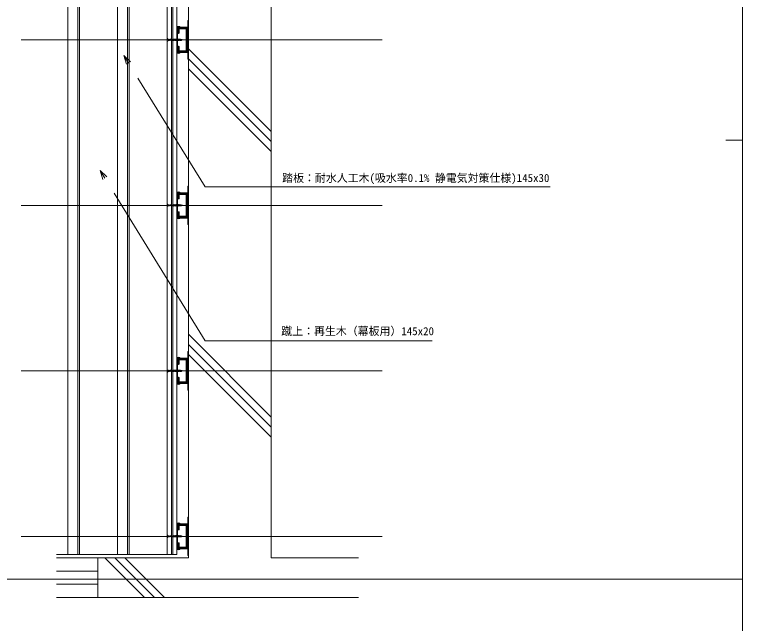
# Model space of a CAD drawing. Units: millimetres, scale not verified. Extents: x -4603 to 4686, y -14667 to 14758.
# Drawn here: x 1309 to 3509, y -5940 to -4100 of the extents above; entities that cross this region are included whole.
import ezdxf
from ezdxf.enums import TextEntityAlignment as Align

# ---------------------------------------------------------------- set-up
doc = ezdxf.new("R2010")
doc.units = ezdxf.units.MM
doc.header["$LTSCALE"] = 6.6
doc.linetypes.add('DASHED1', pattern=[1.8, 1.2, -0.6])
for name, color, linetype, lineweight in [('0-0_A-E01-仕上太線', 4, 'Continuous', 9), ('0-2_ｱﾙﾐ', 4, 'DASHED1', 9), ('0-4_0', 7, 'Continuous', 9), ('0-5_A-B03-文字_書込_小', 7, 'Continuous', 9), ('0-6_A-D09-金物_鋼材', 1, 'Continuous', 9), ('0-D_A-C02-ハッチング', 134, 'Continuous', 9), ('0-E_SUNPO_s', 4, 'Continuous', 9), ('1-1_0-A08-芯_他', 4, 'Continuous', 9), ('1-2_A-C06-見え掛り_中線', 6, 'Continuous', 9), ('1-3_A-C05-見え掛り_細線', 1, 'Continuous', 9), ('1-4_A-E02-仕上中線', 6, 'Continuous', 9), ('1-5_A-C01-補助線(非印刷)', 4, 'Continuous', 9), ('1-B_0-A01-枠A', 4, 'Continuous', 9)]:
    doc.layers.add(name, color=color, linetype=linetype, lineweight=lineweight)
doc.styles.add('ＭＳ ゴシック', font='')
doc.styles.get('ＭＳ ゴシック').set_extended_font_data('MS Gothic')

# ---------------------------------------------------------------- blocks, each defined once
blk = doc.blocks.new('A1 waku')
at = {"layer": '1-5_A-C01-補助線(非印刷)'}
for p, q in [((41058.33, 22150), (40808.33, 22150)), ((991.67, 15516.67), (41058.33, 15516.67)), ((41058.33, 15516.67), (40808.33, 15516.67))]:
    blk.add_line(p, q, dxfattribs=at)
at = {"layer": '1-B_0-A01-枠A'}
blk.add_line((41058.33, 916.67), (41058.33, 28783.33), dxfattribs=at)
blk = doc.blocks.new('AC-1-a')
at = {"layer": '0-4_0'}
for p, q in [((-1912.5, 1675), (-1959, 1675)), ((-1912.5, 1325), (-1959, 1325)), ((-1912.5, 1325), (-1912.5, 1675)), ((-1912.5, 1560), (-1877.5, 1560)), ((-1912.5, 1500), (-1762.5, 1500)), ((-1912.5, 1440), (-1902.7, 1440)), ((-1904.5, 1500), (-1886.8, 1412.5)), ((-1902.7, 1440), (-1904.5, 1500)), ((-1871, 1440), (-1904.5, 1500)), ((-1886.8, 1412.5), (-1902.7, 1440)), ((-1886.8, 1412.5), (-1871, 1440)), ((-1877.5, 1560), (-1861.6, 1587.5)), ((-1842.2, 1440), (-1877.5, 1560)), ((-1871, 1440), (-1851.1, 1440)), ((-1814.1, 1586.1), (-1865.2, 1686.3)), ((-1826.3, 1412.5), (-1861.6, 1587.5)), ((-1845.7, 1560), (-1861.6, 1587.5)), ((-1851.1, 1440), (-1842.2, 1440)), ((-1810.5, 1440), (-1845.7, 1560)), ((-1806.9, 1560), (-1845.7, 1560)), ((-1826.3, 1412.5), (-1842.2, 1440)), ((-1826.3, 1412.5), (-1810.5, 1440)), ((-1810.5, 1440), (-1771.7, 1440)), ((-1806.9, 1560), (-1791.1, 1587.5)), ((-1771.7, 1440), (-1806.9, 1560)), ((-1755.8, 1412.5), (-1791.1, 1587.5)), ((-1791.1, 1587.5), (-1775.2, 1560)), ((-1739.9, 1440), (-1775.2, 1560)), ((-1736.4, 1560), (-1775.2, 1560)), ((-1755.8, 1412.5), (-1771.7, 1440)), ((-1755.8, 1412.5), (-1739.9, 1440)), ((-1739.9, 1440), (-1701.1, 1440)), ((-1736.4, 1560), (-1720.5, 1587.5)), ((-1701.1, 1440), (-1736.4, 1560)), ((-1685.2, 1412.5), (-1720.5, 1587.5)), ((-1720.5, 1587.5), (-1704.6, 1560)), ((-1669.4, 1440), (-1704.6, 1560)), ((-1665.8, 1560), (-1704.6, 1560)), ((-1685.2, 1412.5), (-1701.1, 1440)), ((-1685.2, 1412.5), (-1669.4, 1440)), ((-1669.4, 1440), (-1630.6, 1440)), ((-1665.8, 1560), (-1650, 1587.5)), ((-1630.6, 1440), (-1665.8, 1560)), ((-1650, 1587.5), (-1634.1, 1560)), ((-1614.7, 1412.5), (-1650, 1587.5)), ((-1634.1, 1560), (-1595.3, 1560)), ((-1598.8, 1440), (-1634.1, 1560)), ((-1614.7, 1412.5), (-1630.6, 1440)), ((-1614.7, 1412.5), (-1598.8, 1440)), ((-1598.8, 1440), (-1560, 1440)), ((-1595.3, 1560), (-1579.4, 1587.5)), ((-1560, 1440), (-1595.3, 1560)), ((-1544.1, 1412.5), (-1579.4, 1587.5)), ((-1579.4, 1587.5), (-1563.5, 1560)), ((-1563.5, 1560), (-1524.7, 1560)), ((-1528.2, 1440), (-1563.5, 1560)), ((-1544.1, 1412.5), (-1560, 1440)), ((-1544.1, 1412.5), (-1528.2, 1440)), ((-1528.2, 1440), (-1489.4, 1440)), ((-1524.7, 1560), (-1508.8, 1587.5)), ((-1489.4, 1440), (-1524.7, 1560)), ((-1508.8, 1587.5), (-1493, 1560)), ((-1473.6, 1412.5), (-1508.8, 1587.5)), ((-1457.7, 1440), (-1493, 1560)), ((-1493, 1560), (-1454.2, 1560)), ((-1473.6, 1412.5), (-1489.4, 1440)), ((-1473.6, 1412.5), (-1457.7, 1440)), ((-1457.7, 1440), (-1418.9, 1440)), ((-1454.2, 1560), (-1438.3, 1587.5)), ((-1418.9, 1440), (-1454.2, 1560)), ((-1438.3, 1587.5), (-1422.4, 1560)), ((-1403, 1412.5), (-1438.3, 1587.5)), ((-1422.4, 1560), (-1383.6, 1560)), ((-1387.1, 1440), (-1422.4, 1560)), ((-1403, 1412.5), (-1418.9, 1440)), ((-1403, 1412.5), (-1387.1, 1440)), ((-1387.1, 1440), (-1348.3, 1440)), ((-1383.6, 1560), (-1367.7, 1587.5)), ((-1348.3, 1440), (-1383.6, 1560)), ((-1332.5, 1412.5), (-1367.7, 1587.5)), ((-1367.7, 1587.5), (-1351.8, 1560)), ((-1316.6, 1440), (-1351.8, 1560)), ((-1351.8, 1560), (-1313.1, 1560)), ((-1332.5, 1412.5), (-1348.3, 1440)), ((-1332.5, 1412.5), (-1316.6, 1440)), ((-1316.6, 1440), (-1277.8, 1440)), ((-1313.1, 1560), (-1297.2, 1587.5)), ((-1277.8, 1440), (-1313.1, 1560)), ((-1261.9, 1412.5), (-1297.2, 1587.5)), ((-1297.2, 1587.5), (-1281.3, 1560)), ((-1281.3, 1560), (-1242.5, 1560)), ((-1246, 1440), (-1281.3, 1560)), ((-1261.9, 1412.5), (-1277.8, 1440)), ((-1261.9, 1412.5), (-1246, 1440)), ((-1246, 1440), (-997.1, 1440)), ((-1242.5, 1560), (-1226.6, 1587.5)), ((-1209, 1500), (-1242.5, 1560)), ((-1210.8, 1560), (-997.1, 1560)), ((-1209, 1500), (-1210.8, 1560)), ((-1187.5, 1560), (-1187.5, 1440)), ((-1038.9, 1500), (-962.5, 1500)), ((-962.5, 1500), (-997.1, 1560)), ((-962.5, 1500), (-997.1, 1440)), ((962.5, 1500), (997.1, 1560)), ((1038.9, 1500), (962.5, 1500)), ((962.5, 1500), (997.1, 1440)), ((1210.8, 1560), (997.1, 1560)), ((1246, 1440), (997.1, 1440)), ((1187.5, 1560), (1187.5, 1440)), ((1209, 1500), (1226.6, 1587.5)), ((1209, 1500), (1210.8, 1560)), ((1209, 1500), (1242.5, 1560)), ((1226.6, 1587.5), (1210.8, 1560)), ((1242.5, 1560), (1226.6, 1587.5)), ((1281.3, 1560), (1242.5, 1560)), ((1246, 1440), (1281.3, 1560)), ((1261.9, 1412.5), (1246, 1440)), ((1261.9, 1412.5), (1297.2, 1587.5)), ((1261.9, 1412.5), (1277.8, 1440)), ((1277.8, 1440), (1313.1, 1560)), ((1316.6, 1440), (1277.8, 1440)), ((1297.2, 1587.5), (1281.3, 1560)), ((1313.1, 1560), (1297.2, 1587.5)), ((1351.8, 1560), (1313.1, 1560)), ((1316.6, 1440), (1351.8, 1560)), ((1332.5, 1412.5), (1316.6, 1440)), ((1332.5, 1412.5), (1367.7, 1587.5)), ((1332.5, 1412.5), (1348.3, 1440)), ((1348.3, 1440), (1383.6, 1560)), ((1387.1, 1440), (1348.3, 1440)), ((1367.7, 1587.5), (1351.8, 1560)), ((1383.6, 1560), (1367.7, 1587.5)), ((1422.4, 1560), (1383.6, 1560)), ((1387.1, 1440), (1422.4, 1560)), ((1403, 1412.5), (1387.1, 1440)), ((1403, 1412.5), (1438.3, 1587.5)), ((1403, 1412.5), (1418.9, 1440)), ((1418.9, 1440), (1454.2, 1560)), ((1457.7, 1440), (1418.9, 1440)), ((1438.3, 1587.5), (1422.4, 1560)), ((1454.2, 1560), (1438.3, 1587.5)), ((1493, 1560), (1454.2, 1560)), ((1457.7, 1440), (1493, 1560)), ((1473.6, 1412.5), (1457.7, 1440)), ((1473.6, 1412.5), (1508.8, 1587.5)), ((1473.6, 1412.5), (1489.4, 1440)), ((1489.4, 1440), (1524.7, 1560)), ((1528.2, 1440), (1489.4, 1440)), ((1508.8, 1587.5), (1493, 1560)), ((1524.7, 1560), (1508.8, 1587.5)), ((1563.5, 1560), (1524.7, 1560)), ((1528.2, 1440), (1563.5, 1560)), ((1544.1, 1412.5), (1528.2, 1440)), ((1544.1, 1412.5), (1579.4, 1587.5)), ((1544.1, 1412.5), (1560, 1440)), ((1560, 1440), (1595.3, 1560)), ((1598.8, 1440), (1560, 1440)), ((1579.4, 1587.5), (1563.5, 1560)), ((1598.8, 1440), (1634.1, 1560)), ((1614.7, 1412.5), (1598.8, 1440)), ((1614.7, 1412.5), (1650, 1587.5)), ((1614.7, 1412.5), (1630.6, 1440)), ((1630.6, 1440), (1665.8, 1560)), ((1669.4, 1440), (1630.6, 1440)), ((1650, 1587.5), (1634.1, 1560)), ((1665.8, 1560), (1650, 1587.5)), ((1665.8, 1560), (1704.6, 1560)), ((1669.4, 1440), (1704.6, 1560)), ((1685.2, 1412.5), (1669.4, 1440)), ((1685.2, 1412.5), (1720.5, 1587.5)), ((1685.2, 1412.5), (1701.1, 1440)), ((1701.1, 1440), (1736.4, 1560)), ((1739.9, 1440), (1701.1, 1440)), ((1720.5, 1587.5), (1704.6, 1560)), ((1736.4, 1560), (1720.5, 1587.5)), ((1736.4, 1560), (1775.2, 1560)), ((1739.9, 1440), (1775.2, 1560)), ((1755.8, 1412.5), (1739.9, 1440)), ((1755.8, 1412.5), (1791.1, 1587.5)), ((1755.8, 1412.5), (1771.7, 1440)), ((1912.5, 1500), (1762.5, 1500)), ((1771.7, 1440), (1806.9, 1560)), ((1810.5, 1440), (1771.7, 1440)), ((1791.1, 1587.5), (1775.2, 1560)), ((1806.9, 1560), (1791.1, 1587.5)), ((1806.9, 1560), (1845.7, 1560)), ((1810.5, 1440), (1845.7, 1560)), ((1826.3, 1412.5), (1810.5, 1440)), ((1865.2, 1686.3), (1814.1, 1586.1)), ((1826.3, 1412.5), (1861.6, 1587.5)), ((1826.3, 1412.5), (1842.2, 1440)), ((1842.2, 1440), (1877.5, 1560)), ((1851.1, 1440), (1842.2, 1440)), ((1845.7, 1560), (1861.6, 1587.5)), ((1871, 1440), (1851.1, 1440)), ((1877.5, 1560), (1861.6, 1587.5)), ((1871, 1440), (1904.5, 1500)), ((1886.8, 1412.5), (1871, 1440)), ((1912.5, 1560), (1877.5, 1560)), ((1904.5, 1500), (1886.8, 1412.5)), ((1886.8, 1412.5), (1902.7, 1440)), ((1902.7, 1440), (1904.5, 1500)), ((1912.5, 1440), (1902.7, 1440)), ((1912.5, 1675), (1959, 1675)), ((1912.5, 1325), (1912.5, 1675)), ((1912.5, 1325), (1959, 1325))]:
    blk.add_line(p, q, dxfattribs=at)
for points in [[(-1912.5, 1675), (-1912.5, 115), (-2912.5, 115), (-2912.5, 25)], [(1812.5, 1579.3), (1812.5, 185), (1392.5, 185), (1392.5, 100), (1011.3, 100), (1011.3, 185), (591.3, 185), (591.3, 100), (210, 100), (210, 185), (25, 185), (0, 160), (-25, 185), (-210, 185), (-210, 100), (-591.2, 100), (-591.2, 185), (-1011.2, 185), (-1011.2, 100), (-1392.5, 100), (-1392.5, 185), (-1812.5, 185), (-1812.5, 1579.3)], [(-1209, 1500), (-1226.6, 1587.5), (-1210.8, 1560)], [(1634.1, 1560), (1595.3, 1560), (1579.4, 1587.5)], [(2912.5, 25), (2912.5, 115), (1912.5, 115), (1912.5, 1675)], [(-2887.5, 0), (-1702.5, 0), (-1727.5, 85), (-1477.5, 85), (-1502.5, 0), (-901.2, 0), (-926.2, 85), (-676.2, 85), (-701.2, 0), (-100, 0), (-125, 85), (125, 85), (100, 0), (701.3, 0), (676.3, 85), (926.3, 85), (901.3, 0), (1502.5, 0), (1477.5, 85), (1727.5, 85), (1702.5, 0), (2887.5, 0)]]:
    blk.add_lwpolyline(points, dxfattribs=at)
for centre, radius, start, end in [((-1742.5, 1500), 300, 150, 209.99998), ((-1959, 1625), 50, 90, 150), ((-1959, 1375), 50, 209.99998, 270), ((-1887.5, 1675), 25, 27, 180), ((-1827.5, 1579.3), 15, 0, 27), ((-1043.5, 1702.6), 202.7, 224.72087, 271.31596), ((-971.3, 1500.9), 66.2, 180.81355, 247.04086), ((971.3, 1500.9), 66.2, 292.95914, 359.18645), ((1043.5, 1702.6), 202.7, 268.68404, 315.27913), ((1827.5, 1579.3), 15, 153, 180), ((1887.5, 1675), 25, 0, 153), ((1959, 1625), 50, 30, 90), ((1959, 1375), 50, 270, 330.00002), ((1742.5, 1500), 300, 330.00002, 30), ((-2887.5, 25), 25, 180, 270), ((2887.5, 25), 25, 270, 0)]:
    blk.add_arc(centre, radius, start, end, dxfattribs=at)
blk = doc.blocks.new('アルミ70x30 3')
at = {"layer": '0-4_0', "color": 3}
for points in [[(-1750, -1500), (1750, -1500), (1750, 0), (-1750, 0)], [(-1650, -1400), (1650, -1400), (1650, -100), (-1650, -100)]]:
    blk.add_lwpolyline(points, close=True, dxfattribs=at)
blk = doc.blocks.new('A$C74522BEF')
at = {"layer": '0-4_0', "linetype": 'DASHED1'}
for p, q in [((-92.5, -165), (-282.6, 0)), ((282.6, 0), (-282.6, 0)), ((92.5, -165), (282.6, 0)), ((225, -50), (-225, -50)), ((-92.2, -996.1), (-119.7, -1011.9)), ((120.3, -1047.2), (-119.7, -1011.9)), ((-119.7, -1011.9), (-92.2, -1027.8)), ((-92.2, -1066.6), (-119.7, -1082.5)), ((-119.7, -1082.5), (-92.2, -1098.4)), ((120.3, -1117.8), (-119.7, -1082.5)), ((92.5, -165), (-92.5, -165)), ((-92.3, -996.1), (-92.3, -165)), ((-92.2, -996.1), (92.8, -1031.3)), ((-92.2, -1027.8), (92.8, -1063.1)), ((-92.2, -1066.6), (-92.2, -1027.8)), ((-92.2, -1066.6), (92.8, -1101.9)), ((-92.2, -1098.4), (92.8, -1133.6)), ((-92.2, -1137.2), (-92.2, -1098.4)), ((92.7, -165), (92.7, -1031.3)), ((120.3, -1047.2), (92.8, -1031.3)), ((120.3, -1047.2), (92.8, -1063.1)), ((92.8, -1063.1), (92.8, -1101.9)), ((120.3, -1188.3), (-119.7, -1153)), ((-92.2, -1207.7), (-119.7, -1223.6)), ((-119.7, -1223.6), (-92.1, -1239.5)), ((120.3, -1258.9), (-119.7, -1223.6)), ((-92.1, -1278.3), (-119.7, -1294.2)), ((120.3, -1329.4), (-119.7, -1294.2)), ((-119.7, -1294.2), (-92.1, -1310)), ((-92.1, -1348.8), (-119.6, -1364.7)), ((120.4, -1400), (-119.6, -1364.7)), ((-119.6, -1364.7), (-92.1, -1380.6)), ((-92.1, -1419.4), (-119.6, -1435.2)), ((120.4, -1470.5), (-119.6, -1435.2)), ((-119.6, -1435.2), (-92.1, -1451.1)), ((-92.1, -1489.9), (-119.6, -1505.8)), ((120.4, -1541.1), (-119.6, -1505.8)), ((-119.6, -1505.8), (-92.1, -1521.7)), ((-92.1, -1560.5), (-119.6, -1576.4)), ((120.4, -1611.6), (-119.6, -1576.4)), ((-119.6, -1576.4), (-92.1, -1592.2)), ((-92.1, -1631), (-119.6, -1646.9)), ((-119.6, -1646.9), (-92.1, -1662.8)), ((120.4, -1682.2), (-119.6, -1646.9)), ((-92.1, -1701.6), (-119.6, -1717.5)), ((120.4, -1752.7), (-119.6, -1717.5)), ((-119.6, -1717.5), (-92, -1733.3)), ((-92, -1772.1), (-119.5, -1788)), ((120.4, -1823.3), (-119.5, -1788)), ((-119.5, -1788), (-92, -1803.9)), ((-92, -1842.7), (-119.5, -1858.6)), ((-119.5, -1858.6), (-92, -1874.4)), ((120.5, -1893.9), (-119.5, -1858.6)), ((-92, -1913.3), (-119.5, -1929.1)), ((-119.5, -1929.1), (-92, -1945)), ((120.5, -1964.4), (-119.5, -1929.1)), ((-92, -1983.8), (-119.5, -1999.7)), ((120.5, -2034.9), (-119.5, -1999.7)), ((-119.5, -1999.7), (-92, -2015.5)), ((-92.2, -1137.2), (92.8, -1172.4)), ((-92.2, -1207.7), (-92.2, -1168.9)), ((-92.2, -1168.9), (92.8, -1204.2)), ((-92.2, -1207.7), (92.8, -1243)), ((-92.1, -1239.5), (92.8, -1274.8)), ((-92.1, -1278.3), (-92.1, -1239.5)), ((-92.1, -1278.3), (92.8, -1313.5)), ((-92.1, -1348.8), (-92.1, -1310)), ((-92.1, -1310), (92.8, -1345.3)), ((-92.1, -1348.8), (92.9, -1384.1)), ((-92.1, -1419.4), (-92.1, -1380.6)), ((-92.1, -1380.6), (92.9, -1415.8)), ((-92.1, -1419.4), (92.9, -1454.7)), ((-92.1, -1451.1), (92.9, -1486.4)), ((-92.1, -1489.9), (-92.1, -1451.1)), ((-92.1, -1489.9), (92.9, -1525.2)), ((-92.1, -1560.5), (-92.1, -1521.7)), ((-92.1, -1521.7), (92.9, -1557)), ((-92.1, -1560.5), (92.9, -1595.8)), ((-92.1, -1631), (-92.1, -1592.2)), ((-92.1, -1592.2), (92.9, -1627.5)), ((-92.1, -1631), (92.9, -1666.3)), ((-92.1, -1662.8), (92.9, -1698.1)), ((-92.1, -1701.6), (-92.1, -1662.8)), ((-92.1, -1701.6), (92.9, -1736.9)), ((-92, -1733.3), (92.9, -1768.6)), ((-92, -1772.1), (-92, -1733.3)), ((-92, -1772.1), (92.9, -1807.4)), ((-92, -1842.7), (-92, -1803.9)), ((-92, -1803.9), (92.9, -1839.2)), ((-92, -1842.7), (93, -1878)), ((-92, -1874.4), (93, -1909.7)), ((-92, -1913.3), (-92, -1874.4)), ((-92, -1913.3), (93, -1948.5)), ((-92, -1945), (93, -1980.3)), ((-92, -1983.8), (-92, -1945)), ((-92, -1983.8), (93, -2019.1)), ((-92, -2015.5), (93, -2050.8)), ((-92, -2050), (-92, -2015.5)), ((-92, -2246.9), (-92, -2050)), ((93, -2050), (-92, -2050)), ((0, -2300), (-92, -2050)), ((0, -2300), (19.4, -2194.4)), ((120.3, -1117.8), (92.8, -1101.9)), ((120.3, -1117.8), (92.8, -1133.6)), ((92.8, -1133.6), (92.8, -1172.4)), ((120.3, -1188.3), (92.8, -1172.4)), ((120.3, -1188.3), (92.8, -1204.2)), ((92.8, -1204.2), (92.8, -1243)), ((120.3, -1258.9), (92.8, -1243)), ((120.3, -1258.9), (92.8, -1274.8)), ((92.8, -1274.8), (92.8, -1313.5)), ((120.3, -1329.4), (92.8, -1313.5)), ((120.3, -1329.4), (92.8, -1345.3)), ((92.8, -1345.3), (92.8, -1384.1)), ((120.4, -1400), (92.9, -1384.1)), ((120.4, -1400), (92.9, -1415.8)), ((92.9, -1415.8), (92.9, -1454.7)), ((120.4, -1470.5), (92.9, -1454.7)), ((120.4, -1470.5), (92.9, -1486.4)), ((92.9, -1486.4), (92.9, -1525.2)), ((120.4, -1541.1), (92.9, -1525.2)), ((120.4, -1541.1), (92.9, -1557)), ((92.9, -1557), (92.9, -1595.8)), ((120.4, -1611.6), (92.9, -1595.8)), ((120.4, -1611.6), (92.9, -1627.5)), ((92.9, -1627.5), (92.9, -1666.3)), ((120.4, -1682.2), (92.9, -1666.3)), ((120.4, -1682.2), (92.9, -1698.1)), ((92.9, -1698.1), (92.9, -1736.9)), ((120.4, -1752.7), (92.9, -1736.9)), ((120.4, -1752.7), (92.9, -1768.6)), ((92.9, -1768.6), (92.9, -1807.4)), ((120.4, -1823.3), (92.9, -1807.4)), ((120.4, -1823.3), (92.9, -1839.2)), ((92.9, -1839.2), (92.9, -1878)), ((120.5, -1893.9), (93, -1878)), ((120.5, -1893.9), (93, -1909.7)), ((93, -1909.7), (93, -1948.5)), ((120.5, -1964.4), (93, -1948.5)), ((120.5, -1964.4), (93, -1980.3)), ((93, -2050), (93, -1980.3)), ((120.5, -2034.9), (93, -2019.1)), ((120.5, -2034.9), (93, -2050.8)), ((93, -2246.3), (93, -2050)), ((-92, -2246.9), (0, -2300)), ((93, -2246.3), (0, -2300))]:
    blk.add_line(p, q, dxfattribs=at)
blk.add_lwpolyline([(-92.2, -1137.2), (-119.7, -1153), (-92.2, -1168.9)], dxfattribs=at)
for centre, radius, start, end in [((-141.5, -2203.4), 161.1, 3.19049, 72.11377), ((0, -2300), 107.4, 30.0074, 79.57974)]:
    blk.add_arc(centre, radius, start, end, dxfattribs=at)
blk = doc.blocks.new('_Open30')
at = {"layer": '0-E_SUNPO_s'}
blk.add_line((0, 0), (-50, 0), dxfattribs=at)
blk.add_lwpolyline([(-50, 13.4), (0, 0), (-50, -13.4)], dxfattribs=at)

msp = doc.modelspace()

# ---------------------------------------------------------------- linework, layer by layer
at = {"layer": '0-0_A-E01-仕上太線'}
for p, q in [((1769.707, -5731.845), (1769.707, -3621.845)), ((1799.707, -5731.845), (1799.707, -3621.845)), ((1834.707, -5741.845), (1834.707, -3611.845)), ((2084.707, -5741.845), (2084.707, -3611.845)), ((1560.621, -5741.845), (1834.707, -5741.845)), ((1560.621, -5741.845), (1560.621, -5861.845)), ((1769.707, -5731.845), (1799.707, -5731.845)), ((2348.793, -5741.845), (2084.707, -5741.845)), ((1560.621, -5861.845), (1954.707, -5861.845)), ((2348.793, -5861.845), (1954.707, -5861.845))]:
    msp.add_line(p, q, dxfattribs=at)
at = {"layer": '0-5_A-B03-文字_書込_小'}
for points in [[(2927.718, -4620.536), (1885.068, -4620.536), (1681.481, -4292.083)], [(2571.1, -5086.123), (1885.068, -5086.123), (1609.846, -4640.02)]]:
    msp.add_lwpolyline(points, dxfattribs=at)
at = {"layer": '0-D_A-C02-ハッチング'}
for p, q in [((2084.707, -4453.542), (1834.707, -4203.494)), ((2084.707, -4484.006), (1834.707, -4233.959)), ((2084.707, -4514.479), (1834.707, -4264.431)), ((2084.707, -5316.54), (1834.707, -5066.492)), ((2084.707, -5347.004), (1834.707, -5096.957)), ((2084.707, -5377.477), (1834.707, -5127.429)), ((1701.149, -5861.845), (1581.172, -5741.845)), ((1731.616, -5861.845), (1611.638, -5741.845)), ((1762.074, -5861.845), (1642.097, -5741.845))]:
    msp.add_line(p, q, dxfattribs=at)
at = {"layer": '1-1_0-A08-芯_他'}
for p, q in [((1328.625, -4176.845), (2420.41, -4176.845)), ((1328.625, -4676.845), (2420.41, -4676.845)), ((1328.625, -5176.845), (2420.41, -5176.845)), ((1328.625, -5676.845), (2420.41, -5676.845))]:
    msp.add_line(p, q, dxfattribs=at)
at = {"layer": '1-2_A-C06-見え掛り_中線'}
for p, q in [((1469.707, -5731.845), (1469.707, -3621.845)), ((1499.707, -5731.845), (1499.707, -3621.845)), ((1619.707, -5731.845), (1619.707, -3621.845)), ((1649.707, -5731.845), (1649.707, -3621.845))]:
    msp.add_line(p, q, dxfattribs=at)
at = {"layer": '1-3_A-C05-見え掛り_細線'}
for p, q in [((1504.707, -5731.845), (1504.707, -3621.845)), ((1654.707, -5731.845), (1654.707, -3621.845)), ((1782.707, -5731.845), (1782.707, -3621.845)), ((1786.707, -5731.845), (1786.707, -3621.845)), ((1469.707, -5731.845), (1435.732, -5731.845)), ((1560.621, -5741.845), (1435.732, -5741.845)), ((1619.707, -5731.845), (1469.707, -5731.845)), ((1769.707, -5731.845), (1619.707, -5731.845)), ((1560.621, -5861.845), (1435.732, -5861.845))]:
    msp.add_line(p, q, dxfattribs=at)
at = {"layer": '1-4_A-E02-仕上中線'}
for p, q in [((1560.621, -5781.845), (1435.732, -5781.845)), ((1560.621, -5821.845), (1435.732, -5821.845))]:
    msp.add_line(p, q, dxfattribs=at)

# ---------------------------------------------------------------- block references
at = {"layer": '0-2_ｱﾙﾐ', "xscale": 0.02, "yscale": 0.02, "rotation": 90}
for p in [(1799.707, -4176.847), (1799.707, -4676.847), (1799.707, -5176.847), (1799.707, -5676.847)]:
    msp.add_blockref('アルミ70x30 3', p, dxfattribs=at)
at = {"layer": '0-5_A-B03-文字_書込_小', "xscale": 0.5333333, "yscale": 0.5333333}
for p, rotation in [((1639.334, -4224.085), 121.79211), ((1567.842, -4571.935), 121.67242)]:
    msp.add_blockref('_Open30', p, dxfattribs=dict(at, rotation=rotation))
at = {"layer": '0-6_A-D09-金物_鋼材', "xscale": 0.02, "yscale": 0.02, "rotation": 90}
for name, p in [('AC-1-a', (1834.707, -4176.847)), ('A$C74522BEF', (1769.707, -4176.845)), ('AC-1-a', (1834.707, -4676.847)), ('A$C74522BEF', (1769.707, -4676.845)), ('AC-1-a', (1834.707, -5176.847)), ('A$C74522BEF', (1769.707, -5176.845)), ('AC-1-a', (1834.707, -5676.847)), ('A$C74522BEF', (1769.707, -5676.845))]:
    msp.add_blockref(name, p, dxfattribs=at)
at = {"layer": '1-B_0-A01-枠A', "xscale": 0.2, "yscale": 0.2}
msp.add_blockref('A1 waku', (-4702.372, -8910), dxfattribs=at)

# ---------------------------------------------------------------- texts
at = {"layer": '0-5_A-B03-文字_書込_小', "style": 'ＭＳ ゴシック'}
for s, p in [('踏板：耐水人工木(吸水率0.1% 静電気対策仕様)145x30', (2117.807, -4613.5)), ('蹴上：再生木（幕板用）145x20', (2115.075, -5076.355))]:
    msp.add_text(s, height=24.19, dxfattribs=at).set_placement(p, align=Align.BOTTOM_LEFT)

doc.saveas('drawing.dxf')
